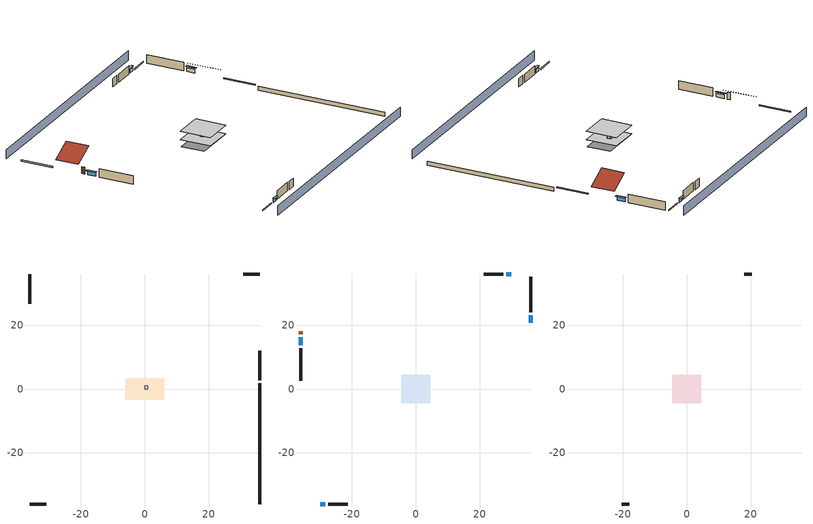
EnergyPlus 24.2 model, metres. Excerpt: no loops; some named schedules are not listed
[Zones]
crawlspace - vented
 floor foundation (Slab1 construction): -6.07,-3.37 -6.07,3.37 6.07,3.37 6.07,-3.37 z-0.91
 wall outside (RimJoist1 construction): 36,2.69 36,12.05 z0.3:0.61
 wall outside (RimJoist2 construction): -36,-36 -30.79,-36 z0.3:0.61
 wall outside (RimJoist3 construction): -36,36 -36,26.65 z0.3:0.61
 wall outside (RimJoist4 construction): 36,36 30.79,36 z0.3:0.61
 wall foundation (FoundationWall1 construction): 36,-36 36,1.76 z-0.91:0.3
furnace airloop ret air zone
 floor adiabatic (AdiabaticConst): 0,0 0,1 1,1 1,0 z0
 wall adiabatic (AdiabaticConst): 0,1 0,0 1,0 1,1 0,1 z0:1
 ceiling adiabatic (AdiabaticConst): 1,0 1,1 0,1 0,0 z1
conditioned space
 floor to crawlspace - vented (Floor1 construction): -4.52,-4.52 -4.52,4.52 4.52,4.52 4.52,-4.52 z0.3
 wall outside (AdiabaticWallConstruction 1): -36,18.02 -36,17.11 z0.3:2.34
 wall outside (AdiabaticWallConstruction): 36,20.67 36,23.1 / -36,16.18 -36,13.75 z0.3:1.4; -29.86,-36 -28.39,-36 / 29.86,36 28.39,36 z0.3:1.31
 wall outside (Wall1 construction): 36,24.03 36,35.07 z0.3:2.74
 wall outside (Wall2 construction): -27.46,-36 -21.33,-36 z0.3:2.74
 wall outside (Wall3 construction): -36,12.82 -36,2.54 z0.3:2.74
 wall outside (Wall4 construction): 27.46,36 21.33,36 z0.3:2.74
 window (WindowConstruction): 36,20.67 36,23.1 z0.3:1.4
 window (WindowConstruction 1): -29.86,-36 -28.39,-36 z0.3:1.31
 window (WindowConstruction 2): -36,16.18 -36,13.75 z0.3:1.4
 window (WindowConstruction 3): 29.86,36 28.39,36 z0.3:1.31
 door (Door): -36,18.02 -36,17.11 z0.3:2.34
attic - vented
 floor to conditioned space (Floor2 construction Reversed): -4.52,-4.52 -4.52,4.52 4.52,4.52 4.52,-4.52 z2.74
 wall outside (Wall5 construction): -20.4,-36 -18.07,-36 z0.3:2.74
 wall outside (Wall6 construction): 20.4,36 18.07,36 z0.3:2.74
 roof outside (Roof1 construction): 36,19.74,2.74 29.95,19.74,5.77 29.95,12.98,5.77 36,12.98,2.74
 roof outside (Roof2 construction): -36,18.95,2.74 -29.95,18.95,5.77 -29.95,25.72,5.77 -36,25.72,2.74
shading: 36,40.58 -36,40.58 / -36,-40.58 36,-40.58 z0:2.74; 36,23.4 36,20.37 36.61,20.37 36.61,23.4 z1.71; -28.09,-36 -30.17,-36 -30.17,-36.61 -28.09,-36.61 z1.62; -36,13.45 -36,16.49 -36.61,16.49 -36.61,13.45 z1.71; 28.09,36 30.17,36 30.17,36.61 28.09,36.61 z1.62
[Building]
Building 1: Terrain=Suburbs
[Site:Location]
Portland Intl Arpt_OR: Latitude {deg}=45.59; Longitude {deg}=-122.6; Time Zone {hr}=-8; Elevation {m}=33; Keep Site Location Information=Yes
[Site:GroundTemperature:Shallow]
10.2558, 8.96328, 8.85977, 9.47314, 11.9355, 14.3863, 16.5111, 17.8571, 17.9714, 16.8767, 14.8061, 12.4304
[Site:WaterMainsTemperature]
Calculation Method=Schedule; Temperature Schedule=mains temperature schedule
[Material] Roughness=Rough; Thermal Absorptance=0.9
Name | Thickness {m} | Conductivity {W/m-K} | Density {kg/m3} | Specific Heat {J/kg-K} | Solar Absorptance | Visible Absorptance
asphalt or fiberglass shingles | 0.00635 | 0.162714 | 1121.4 | 1465.45 | 0.85 | 0.85
ceiling loosefill ins | 0.0846667 | 0.0480833 | 16.02 | 1046.75 | 0.7 | 0.7
ceiling stud and cavity | 0.1397 | 0.0920385 | 65.682 | 1177.47 | 0.7 | 0.7
concrete 8.0 in. | 0.2032 | 1.803125 | 2242.8 | 837.4 | 0.7 | 0.7
door material | 0.04445 | 0.0612267 | 512.64 | 1214.23 | 0.7 | 0.7
floor covering | 0.0127 | 0.0433444 | 54.468 | 1339.84 | 0.6 | 0.6
floor stud and cavity | 0.1397 | 0.923637 | 92.3553 | 1139.71 | 0.7 | 0.7
furniture material conditioned space 1 | 0.1524 | 0.115458 | 640.8 | 1214.23 | 0.6 | 0.6
gypsum board | 0.0127 | 0.160291 | 801 | 837.4 | 0.6 | 0.6
osb sheathing 0.5 in. | 0.0127 | 0.115458 | 512.64 | 1214.23 | 0.6 | 0.6
osb sheathing 0.5 in. 1 | 0.0127 | 0.115458 | 512.64 | 1214.23 | 0.7 | 0.7
osb sheathing 0.75 in. | 0.01905 | 0.115458 | 512.64 | 1214.23 | 0.7 | 0.7
rim joist stud and cavity | 0.0508 | 0.178688 | 50.32683 | 1063.81 | 0.6 | 0.6
roof rigid ins | 0.00281632 | 0.029427 | 32.04 | 1214.23 | 0.7 | 0.7
soil 0.5 in. | 0.0127 | 1.9041 | 1842.3 | 418.7 | 0.7 | 0.7
wall rigid ins | 0.512978 | 0.029427 | 32.04 | 1214.23 | 0.7 | 0.7
wall stud and cavity | 0.1397 | 0.550994 | 139.0536 | 1170.24 | 0.7 | 0.7
wall stud and cavity 1 | 0.1397 | 0.727959 | 139.0536 | 1170.24 | 0.6 | 0.6
wall stud and cavity 2 | 0.0889 | 0.380278 | 52.3479 | 1209.89 | 0.7 | 0.7
wall stud and cavity 3 | 0.0889 | 0.391764 | 83.0341 | 1211.67 | 0.7 | 0.7
wood siding | 0.0254 | 0.102417 | 544.68 | 1172.36 | 0.85 | 0.85
wood siding 1; wood siding 2 | 0.0254 | 0.102417 | 544.68 | 1172.36 | 0.7 | 0.7
[Material:NoMass]
Adiabatic: Roughness=Rough; Thermal Resistance {m2-K/W}=176.1; Thermal Absorptance=0.9; Solar Absorptance=0.7; Visible Absorptance=0.7
[WindowMaterial:SimpleGlazingSystem]
WindowMaterial: U-Factor {W/m2-K}=4.31528; Solar Heat Gain Coefficient=0.67
[Construction]
AdiabaticConst: Adiabatic
AdiabaticWallConstruction: wood siding 1, wall rigid ins, wall stud and cavity 2, gypsum board
AdiabaticWallConstruction 1: wood siding 2, wall rigid ins, wall stud and cavity 2, gypsum board
Door: door material
Floor1 construction: floor stud and cavity, osb sheathing 0.75 in., floor covering
Floor2 construction Reversed: gypsum board, ceiling stud and cavity, ceiling loosefill ins
FoundationWall1 construction: concrete 8.0 in.
furniture construction conditioned space 1: furniture material conditioned space 1
PartitionWallConstruction: gypsum board, wall stud and cavity 3, gypsum board
RimJoist1 construction; RimJoist2 construction; RimJoist3 construction; RimJoist4 construction: wood siding, rim joist stud and cavity
Roof1 construction; Roof2 construction: asphalt or fiberglass shingles, roof rigid ins, osb sheathing 0.5 in.
Slab1 construction: soil 0.5 in.
Wall1 construction; Wall2 construction; Wall3 construction; Wall4 construction: wood siding, osb sheathing 0.5 in. 1, wall stud and cavity, gypsum board
Wall5 construction; Wall6 construction: wood siding, osb sheathing 0.5 in. 1, wall stud and cavity 1
WindowConstruction; WindowConstruction 1; WindowConstruction 2; WindowConstruction 3: WindowMaterial
[Zone] Multiplier=1
Name | Volume {m3} | Part of Total Floor Area
attic - vented | 55.1915 | Yes
conditioned space | 199.577 | Yes
crawlspace - vented | 99.7886 | Yes
furnace airloop ret air zone | 1 | No
[Space]
Name | Zone | Volume {m3} | Space Type
attic - vented 1 | attic - vented | 55.1915
conditioned space 1 | conditioned space | 199.577
crawlspace - vented 1 | crawlspace - vented | 99.7886
furnace airloop ret air space | furnace airloop ret air zone |  | Plenum Space Type
[ZoneInfiltration:EffectiveLeakageArea]
infil attic - vented 1: Zone or Space=attic - vented 1; Schedule=Always On Discrete; Effective Air Leakage Area {cm2}=2727.98; Stack Coefficient=0.000140673; Wind Coefficient=3.41675e-05
[ZoneMixing] Schedule=Always On Continuous; Design Flow Rate Calculation Method=Flow/Zone; Design Flow Rate {m3/s}=0
Name | Zone or Space | Source Zone or Space
whole house fan mix | attic - vented | conditioned space
furnace airloop_0 ZoneMixDZToCond mix | conditioned space | crawlspace - vented
furnace airloop_0 ZoneMixCondToDZ mix | crawlspace - vented | conditioned space
[SurfaceProperty:IncidentSolarMultiplier] Incident Solar Multiplier=1; Incident Solar Multiplier Schedule=trans schedule winter=0.85 summer=0.7
Window1; Window2; Window3; Window4
[InternalMass] Zone or ZoneList=conditioned space; Space or SpaceList=conditioned space 1
Name | Construction | Surface Area {m2}
furniture mass conditioned space 1 | furniture construction conditioned space 1 | 32.73903
partition wall mass | PartitionWallConstruction | 81.84758
[Lights]
interior lighting: Zone or ZoneList or Space or SpaceList=conditioned space 1; Schedule=lighting_interior; Design Level Calculation Method=LightingLevel; Lighting Level {W}=242.482; Return Air Fraction=0; Fraction Radiant=0.6; Fraction Visible=0.2; Fraction Replaceable=1
[People]
occupants: Zone or ZoneList or Space or SpaceList=conditioned space 1; Number of People Schedule=occupants; Number of People Calculation Method=People; Number of People=4; Fraction Radiant=0.314171; Sensible Heat Fraction=0.56303; Activity Level Schedule=occupants activity schedule; Carbon Dioxide Generation Rate {m3/s-W}=0; Enable ASHRAE 55 Comfort Warnings=No; Mean Radiant Temperature Calculation Type=EnclosureAveraged
[ElectricEquipment] Zone or ZoneList or Space or SpaceList=conditioned space 1; Design Level Calculation Method=EquipmentLevel
Name | Schedule | Design Level {W} | Fraction Latent | Fraction Radiant | Fraction Lost
ceiling fan | ceiling_fan | 17.2218 | 0 | 0.558 | 0
cooking range | cooking_range | 407.263 | 0.08 | 0.432 | 0.2
fridge | fridge schedule | 43.7215 | 0 | 0.6 | 0
mech vent bath fan 0 | mech vent bath fan 0 schedule | 30 | 0 | 0 | 1
mech vent house fan | mech vent house fan schedule | 0 | 0 | 0 | 1
mech vent house fan cfis | mech vent house fan cfis schedule | 0 | 0 | 0 | 0
mech vent range fan 0 | mech vent range fan 0 schedule | 30 | 0 | 0 | 1
misc plug loads | plug_loads_other | 342.858 | 0.021 | 0.558 | 0.049
misc tv | plug_loads_tv | 685.739 | 0 | 0.6 | 0
whole house fan | Always On Discrete | 0 | 0 | 0 | 1
[OtherEquipment] Design Level Calculation Method=EquipmentLevel
Name | Fuel Type | Zone or ZoneList or Space or SpaceList | Schedule | Design Level {W} | Fraction Latent | Fraction Radiant | Fraction Lost
cooking range 1 | Electricity | conditioned space 1 | cooking_range | 0 | 0.08 | 0.432 | 0.2
furnace airloop_0 SupCondToLv; furnace airloop_0 SupSensLkToCond; mech vent house fan sensible load; water heater sens | None | conditioned space 1 | Always On Discrete | 0 | 0 | 0 | 0
furnace airloop_0 SupLatLkToCond; mech vent house fan latent load; water heater lat | None | conditioned space 1 | Always On Discrete | 0 | 1 | 0 | 0
general water use latent | None | conditioned space 1 | general water use schedule | 81.0615 | 1 | 0 | 0
general water use sensible | None | conditioned space 1 | general water use schedule | -79.8895 | 0 | 0.6 | 0
water heater energy adjustment1 | Electricity | conditioned space 1 | Always On Discrete | 0.01 | 0 | 0 | 1
furnace airloop_0 RetCondToDZ; furnace airloop_0 SupCondToDZ; furnace airloop_0 SupSensLkToDZ | None | crawlspace - vented 1 | Always On Discrete | 0 | 0 | 0 | 0
furnace airloop_0 SupLatLkToDZ | None | crawlspace - vented 1 | Always On Discrete | 0 | 1 | 0 | 0
furnace airloop_0 RetCondToRP; furnace airloop_0 RetSensLkToRP | None | furnace airloop ret air space | Always On Discrete | 0 | 0 | 0 | 0
furnace airloop_0 RetLatLkToRP | None | furnace airloop ret air space | Always On Discrete | 0 | 1 | 0 | 0
[ZoneInfiltration:DesignFlowRate] Schedule=Always On Discrete
Name | Zone or ZoneList or Space or SpaceList | Design Flow Rate Calculation Method | Design Flow Rate {m3/s} | Air Changes per Hour {1/hr} | Constant Term Coefficient | Temperature Term Coefficient | Velocity Term Coefficient | Velocity Squared Term Coefficient
infil flow; natural vent flow; whole house fan flow | conditioned space 1 | Flow/Zone | 0
crawlspace_vented 1 duct leakage imbalance infil flow | crawlspace - vented 1 | Flow/Zone | 0
infil crawlspace - vented 1 | crawlspace - vented 1 | AirChanges/Hour |  | 2.6013 | 1 | 0 | 0 | 0
[SurfaceProperty:ExposedFoundationPerimeter]
Slab1: Exposed Perimeter Calculation Method=TotalExposedPerimeter; Total Exposed Perimeter {m}=37.76472
[SpaceList]
Plenum Space Type: furnace airloop ret air space
[AvailabilityManager:Scheduled] Schedule=Always On Discrete
furnace airloop Availability Manager; room ac airloop Availability Manager
[AirLoopHVAC:ReturnPlenum]
Air Loop HVAC Return Plenum 1: Zone=furnace airloop ret air zone
[Foundation:Kiva]
Foundation Kiva 1: Initial Indoor Air Temperature {C}=8.36103; Wall Height Above Grade {m}=0.3048; Wall Depth Below Slab {m}=0.2032
[Foundation:Kiva:Settings]
Soil Conductivity {W/m-K}=1.9041; Soil Density {kg/m3}=1842.3; Soil Specific Heat {J/kg-K}=418.7; Ground Solar Absorptivity=0.9; Ground Thermal Absorptivity=0.9; Ground Surface Roughness {m}=0.03; Far-Field Width {m}=40; Deep-Ground Boundary Condition=ZeroFlux; Deep-Ground Depth {m}=40; Minimum Cell Dimension {m}=0.2; Maximum Cell Growth Coefficient=3; Simulation Timestep=Timestep
[Exterior:Lights]
exterior lighting: Schedule=exterior lighting schedule; Design Level {W}=8.28781
[EnergyManagementSystem:GlobalVariable]
furnace_airloop_0_DuctImbalLkExhFanEquivCond
furnace_airloop_0_DuctImbalLkExhFanEquivDZ
furnace_airloop_0_DuctImbalLkSupFanEquivCond
furnace_airloop_0_DuctImbalLkSupFanEquivDZ
furnace_airloop_0_DZ_T
furnace_airloop_0_DZ_W
furnace_airloop_0_RetCondToDZ
furnace_airloop_0_RetCondToRP
furnace_airloop_0_RetLatLkToRP
furnace_airloop_0_RetSensLkToRP
furnace_airloop_0_SupCondToDZ
furnace_airloop_0_SupCondToLv
furnace_airloop_0_SupLatLkToCond
furnace_airloop_0_SupLatLkToDZ
furnace_airloop_0_SupSensLkToCond
furnace_airloop_0_SupSensLkToDZ
furnace_airloop_0_ZoneMixCondToDZ
furnace_airloop_0_ZoneMixDZToCond
furnace_airloop_AH_MFR
furnace_airloop_AH_Tout
furnace_airloop_AH_VFR
furnace_airloop_AH_Wout
furnace_airloop_Fan_RTF
furnace_airloop_RA_T
furnace_airloop_Ra_W
infil_program_Qfan
infil_program_Qinf
natural_vent_program_Qnv
natural_vent_program_Qwhf
room_ac_airloop_Fan_RTF
[EnergyManagementSystem:Sensor]
Name | Output:Variable or Output:Meter Index Key | Output:Variable or Output:Meter
airflow_gain | infil flow | Infiltration Sensible Heat Gain Energy
airflow_gain_1 | natural vent flow | Infiltration Sensible Heat Gain Energy
airflow_gain_2 | whole house fan flow | Infiltration Sensible Heat Gain Energy
airflow_loss | infil flow | Infiltration Sensible Heat Loss Energy
airflow_loss_1 | natural vent flow | Infiltration Sensible Heat Loss Energy
airflow_loss_2 | whole house fan flow | Infiltration Sensible Heat Loss Energy
clg_load_cond |  | Cooling:EnergyTransfer:Zone:CONDITIONED SPACE
clg_load_duct |  | Cooling:EnergyTransfer:Zone:FURNACE AIRLOOP RET AIR ZONE
clg_sp_s; clg_sp_s_1 | cooling setpoint | Schedule Value
cool_season | cooling season schedule | Schedule Value
ducts_conv | furnace airloop_0 RetCondToRP | Other Equipment Convective Heating Energy
ducts_conv_1 | furnace airloop_0 RetLatLkToRP | Other Equipment Convective Heating Energy
ducts_conv_2 | furnace airloop_0 RetSensLkToRP | Other Equipment Convective Heating Energy
ducts_conv_3 | furnace airloop_0 SupCondToLv | Other Equipment Convective Heating Energy
ducts_conv_4 | furnace airloop_0 SupLatLkToCond | Other Equipment Convective Heating Energy
ducts_conv_5 | furnace airloop_0 SupSensLkToCond | Other Equipment Convective Heating Energy
ducts_rad | furnace airloop_0 RetCondToRP | Other Equipment Radiant Heating Energy
ducts_rad_1 | furnace airloop_0 RetLatLkToRP | Other Equipment Radiant Heating Energy
ducts_rad_2 | furnace airloop_0 RetSensLkToRP | Other Equipment Radiant Heating Energy
ducts_rad_3 | furnace airloop_0 SupCondToLv | Other Equipment Radiant Heating Energy
ducts_rad_4 | furnace airloop_0 SupLatLkToCond | Other Equipment Radiant Heating Energy
ducts_rad_5 | furnace airloop_0 SupSensLkToCond | Other Equipment Radiant Heating Energy
furnace_airloop_0_DZ_T_s | crawlspace - vented | Zone Air Temperature
furnace_airloop_0_DZ_W_s | crawlspace - vented | Zone Mean Air Humidity Ratio
furnace_airloop_AH_MFR_s | Node 15 | System Node Mass Flow Rate
furnace_airloop_AH_Tout_s | Node 15 | System Node Temperature
furnace_airloop_AH_VFR_s | Node 15 | System Node Current Density Volume Flow Rate
furnace_airloop_AH_Wout_s | Node 15 | System Node Humidity Ratio
furnace_airloop_RA_T_s | Node 18 | System Node Temperature
furnace_airloop_Ra_W_s | Node 18 | System Node Humidity Ratio
htg_load_cond |  | Heating:EnergyTransfer:Zone:CONDITIONED SPACE
htg_load_duct |  | Heating:EnergyTransfer:Zone:FURNACE AIRLOOP RET AIR ZONE
htg_sp_s; htg_sp_s_1 | heating setpoint | Schedule Value
ig_ee_conv | ceiling fan | Electric Equipment Convective Heating Energy
ig_ee_conv_1 | cooking range | Electric Equipment Convective Heating Energy
ig_ee_conv_2 | fridge | Electric Equipment Convective Heating Energy
ig_ee_conv_3 | misc plug loads | Electric Equipment Convective Heating Energy
ig_ee_conv_4 | misc tv | Electric Equipment Convective Heating Energy
ig_ee_conv_5 | whole house fan | Electric Equipment Convective Heating Energy
ig_ee_rad | ceiling fan | Electric Equipment Radiant Heating Energy
ig_ee_rad_1 | cooking range | Electric Equipment Radiant Heating Energy
ig_ee_rad_2 | fridge | Electric Equipment Radiant Heating Energy
ig_ee_rad_3 | misc plug loads | Electric Equipment Radiant Heating Energy
ig_ee_rad_4 | misc tv | Electric Equipment Radiant Heating Energy
ig_ee_rad_5 | whole house fan | Electric Equipment Radiant Heating Energy
ig_lgt_conv | interior lighting | Lights Convective Heating Energy
ig_lgt_rad | interior lighting | Lights Radiant Heating Energy
ig_lgt_vis | interior lighting | Lights Visible Radiation Heating Energy
ig_oe_conv | cooking range 1 | Other Equipment Convective Heating Energy
ig_oe_conv_1 | general water use latent | Other Equipment Convective Heating Energy
ig_oe_conv_2 | general water use sensible | Other Equipment Convective Heating Energy
ig_oe_conv_3 | water heater energy adjustment1 | Other Equipment Convective Heating Energy
ig_oe_conv_4 | water heater lat | Other Equipment Convective Heating Energy
ig_oe_conv_5 | water heater sens | Other Equipment Convective Heating Energy
ig_oe_rad | cooking range 1 | Other Equipment Radiant Heating Energy
ig_oe_rad_1 | general water use latent | Other Equipment Radiant Heating Energy
ig_oe_rad_2 | general water use sensible | Other Equipment Radiant Heating Energy
ig_oe_rad_3 | water heater energy adjustment1 | Other Equipment Radiant Heating Energy
ig_oe_rad_4 | water heater lat | Other Equipment Radiant Heating Energy
ig_oe_rad_5 | water heater sens | Other Equipment Radiant Heating Energy
ig_ppl_conv | occupants | People Convective Heating Energy
ig_ppl_rad | occupants | People Radiant Heating Energy
im_conv | furniture mass conditioned space 1 | Surface Inside Face Convection Heat Gain Energy
im_conv_1 | partition wall mass | Surface Inside Face Convection Heat Gain Energy
im_ig | furniture mass conditioned space 1 | Surface Inside Face Internal Gains Radiation Heat Gain Energy
im_ig_1 | partition wall mass | Surface Inside Face Internal Gains Radiation Heat Gain Energy
im_lgt | furniture mass conditioned space 1 | Surface Inside Face Lights Radiation Heat Gain Energy
im_lgt_1 | partition wall mass | Surface Inside Face Lights Radiation Heat Gain Energy
im_sol | furniture mass conditioned space 1 | Surface Inside Face Solar Radiation Heat Gain Energy
im_sol_1 | partition wall mass | Surface Inside Face Solar Radiation Heat Gain Energy
im_surf | furniture mass conditioned space 1 | Surface Inside Face Net Surface Thermal Radiation Heat Gain Energy
im_surf_1 | partition wall mass | Surface Inside Face Net Surface Thermal Radiation Heat Gain Energy
mech_vent_bath_fan_0_sch_s | mech vent bath fan 0 schedule | Schedule Value
mech_vent_range_fan_0_sch_s | mech vent range fan 0 schedule | Schedule Value
mv_conv | mech vent bath fan 0 | Electric Equipment Convective Heating Energy
mv_conv_1 | mech vent house fan | Electric Equipment Convective Heating Energy
mv_conv_2 | mech vent house fan cfis | Electric Equipment Convective Heating Energy
mv_conv_3 | mech vent range fan 0 | Electric Equipment Convective Heating Energy
mv_conv_4 | mech vent house fan latent load | Other Equipment Convective Heating Energy
mv_conv_5 | mech vent house fan sensible load | Other Equipment Convective Heating Energy
mv_rad | mech vent bath fan 0 | Electric Equipment Radiant Heating Energy
mv_rad_1 | mech vent house fan | Electric Equipment Radiant Heating Energy
mv_rad_2 | mech vent house fan cfis | Electric Equipment Radiant Heating Energy
mv_rad_3 | mech vent range fan 0 | Electric Equipment Radiant Heating Energy
mv_rad_4 | mech vent house fan latent load | Other Equipment Radiant Heating Energy
mv_rad_5 | mech vent house fan sensible load | Other Equipment Radiant Heating Energy
natural_vent_s | natural vent schedule | Schedule Value
out_pb_s |  | Site Outdoor Air Barometric Pressure
out_wt_s |  | Site Outdoor Air Humidity Ratio
site_vw_s |  | Site Wind Speed
ss_back_out | Window1 | Surface Window Shortwave from Zone Back Out Window Heat Transfer Rate
ss_back_out_1 | Window2 | Surface Window Shortwave from Zone Back Out Window Heat Transfer Rate
ss_back_out_2 | Window3 | Surface Window Shortwave from Zone Back Out Window Heat Transfer Rate
ss_back_out_3 | Window4 | Surface Window Shortwave from Zone Back Out Window Heat Transfer Rate
ss_conv | Door1 | Surface Inside Face Convection Heat Gain Energy
ss_conv_1 | Window1 | Surface Inside Face Convection Heat Gain Energy
ss_conv_2 | Window2 | Surface Inside Face Convection Heat Gain Energy
ss_conv_3 | Window3 | Surface Inside Face Convection Heat Gain Energy
ss_conv_4 | Window4 | Surface Inside Face Convection Heat Gain Energy
ss_ig | Door1 | Surface Inside Face Internal Gains Radiation Heat Gain Energy
ss_ig_1 | Window1 | Surface Inside Face Internal Gains Radiation Heat Gain Energy
ss_ig_2 | Window2 | Surface Inside Face Internal Gains Radiation Heat Gain Energy
ss_ig_3 | Window3 | Surface Inside Face Internal Gains Radiation Heat Gain Energy
ss_ig_4 | Window4 | Surface Inside Face Internal Gains Radiation Heat Gain Energy
ss_lgt | Door1 | Surface Inside Face Lights Radiation Heat Gain Energy
ss_sol | Door1 | Surface Inside Face Solar Radiation Heat Gain Energy
ss_surf | Door1 | Surface Inside Face Net Surface Thermal Radiation Heat Gain Energy
ss_surf_1 | Window1 | Surface Inside Face Net Surface Thermal Radiation Heat Gain Energy
ss_surf_2 | Window2 | Surface Inside Face Net Surface Thermal Radiation Heat Gain Energy
ss_surf_3 | Window3 | Surface Inside Face Net Surface Thermal Radiation Heat Gain Energy
ss_surf_4 | Window4 | Surface Inside Face Net Surface Thermal Radiation Heat Gain Energy
ss_trans_in | Window1 | Surface Window Transmitted Solar Radiation Rate
ss_trans_in_1 | Window2 | Surface Window Transmitted Solar Radiation Rate
ss_trans_in_2 | Window3 | Surface Window Transmitted Solar Radiation Rate
ss_trans_in_3 | Window4 | Surface Window Transmitted Solar Radiation Rate
ss_trans_out | Window1 | Surface Inside Face Initial Transmitted Diffuse Transmitted Out Window Solar Radiation Rate
ss_trans_out_1 | Window2 | Surface Inside Face Initial Transmitted Diffuse Transmitted Out Window Solar Radiation Rate
ss_trans_out_2 | Window3 | Surface Inside Face Initial Transmitted Diffuse Transmitted Out Window Solar Radiation Rate
ss_trans_out_3 | Window4 | Surface Inside Face Initial Transmitted Diffuse Transmitted Out Window Solar Radiation Rate
s_conv | Floor1 | Surface Inside Face Convection Heat Gain Energy
s_conv_1 | Floor2 | Surface Inside Face Convection Heat Gain Energy
s_conv_2 | Wall1 | Surface Inside Face Convection Heat Gain Energy
s_conv_3 | Wall2 | Surface Inside Face Convection Heat Gain Energy
s_conv_4 | Wall3 | Surface Inside Face Convection Heat Gain Energy
s_conv_5 | Wall4 | Surface Inside Face Convection Heat Gain Energy
s_ig | Floor1 | Surface Inside Face Internal Gains Radiation Heat Gain Energy
s_ig_1 | Floor2 | Surface Inside Face Internal Gains Radiation Heat Gain Energy
s_ig_2 | Wall1 | Surface Inside Face Internal Gains Radiation Heat Gain Energy
s_ig_3 | Wall2 | Surface Inside Face Internal Gains Radiation Heat Gain Energy
s_ig_4 | Wall3 | Surface Inside Face Internal Gains Radiation Heat Gain Energy
s_ig_5 | Wall4 | Surface Inside Face Internal Gains Radiation Heat Gain Energy
s_lgt | Floor1 | Surface Inside Face Lights Radiation Heat Gain Energy
s_lgt_1 | Floor2 | Surface Inside Face Lights Radiation Heat Gain Energy
s_lgt_2 | Wall1 | Surface Inside Face Lights Radiation Heat Gain Energy
s_lgt_3 | Wall2 | Surface Inside Face Lights Radiation Heat Gain Energy
s_lgt_4 | Wall3 | Surface Inside Face Lights Radiation Heat Gain Energy
s_lgt_5 | Wall4 | Surface Inside Face Lights Radiation Heat Gain Energy
s_sol | Floor1 | Surface Inside Face Solar Radiation Heat Gain Energy
s_sol_1 | Floor2 | Surface Inside Face Solar Radiation Heat Gain Energy
s_sol_2 | Wall1 | Surface Inside Face Solar Radiation Heat Gain Energy
s_sol_3 | Wall2 | Surface Inside Face Solar Radiation Heat Gain Energy
s_sol_4 | Wall3 | Surface Inside Face Solar Radiation Heat Gain Energy
s_sol_5 | Wall4 | Surface Inside Face Solar Radiation Heat Gain Energy
s_surf | Floor1 | Surface Inside Face Net Surface Thermal Radiation Heat Gain Energy
s_surf_1 | Floor2 | Surface Inside Face Net Surface Thermal Radiation Heat Gain Energy
s_surf_2 | Wall1 | Surface Inside Face Net Surface Thermal Radiation Heat Gain Energy
s_surf_3 | Wall2 | Surface Inside Face Net Surface Thermal Radiation Heat Gain Energy
s_surf_4 | Wall3 | Surface Inside Face Net Surface Thermal Radiation Heat Gain Energy
s_surf_5 | Wall4 | Surface Inside Face Net Surface Thermal Radiation Heat Gain Energy
water_heater_T_set | water heater setpoint | Schedule Value
[EnergyManagementSystem:Actuator]
Name | Actuated Component Unique | Actuated Component Type | Actuated Component Control Type
crawlspace_vented_1_duct_leakage_imbalance_infil_flow_act | crawlspace_vented 1 duct leakage imbalance infil flow | Zone Infiltration | Air Exchange Flow Rate
fridge_schedule_act | fridge schedule | Schedule:Constant | Schedule Value
furnace_airloop_0_RetCondToDZ_act | furnace airloop_0 RetCondToDZ | OtherEquipment | Power Level
furnace_airloop_0_RetCondToRP_act | furnace airloop_0 RetCondToRP | OtherEquipment | Power Level
furnace_airloop_0_RetLatLkToRP_act | furnace airloop_0 RetLatLkToRP | OtherEquipment | Power Level
